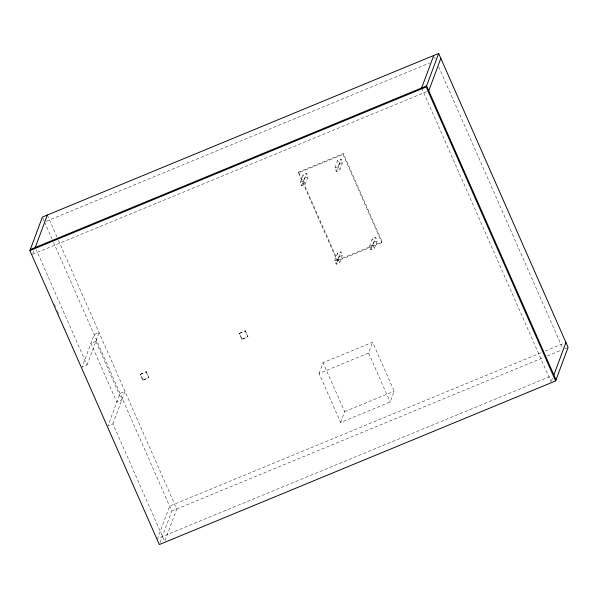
<?xml version="1.0" encoding="UTF-8"?>
<svg xmlns="http://www.w3.org/2000/svg" width="598" height="598" viewBox="0 0 598 598"><rect width="100%" height="100%" fill="white"/><g stroke="black" fill="none" stroke-linecap="round" stroke-linejoin="round"><path stroke-width="0.45" stroke-dasharray="2.99 2.24" d="M32.778 253.574L34.049 250.158M87.024 365.064L99.096 332.608L94.14 334.656L82.076 367.112L87.024 365.064L36.381 250.046M112.91 423.855L124.982 391.398L120.026 393.447L107.961 425.896L112.91 423.855L164.308 540.577M140.291 374.341L146.293 371.709L148.82 377.764L142.877 380.216L140.291 374.341L146.293 371.709M142.877 380.216L140.351 374.161M160.047 542.618L171.798 511.021L52.504 240.082M298.424 172.852L298.746 171.985L343.327 153.574L382.159 241.756L381.838 242.624L337.25 261.034L298.424 172.852L343.005 154.441L343.327 153.574M239.364 333.43L245.374 330.799L247.893 336.853L241.951 339.305L239.364 333.43L245.374 330.799M165.003 540.577L176.754 508.973L57.453 238.034M300.189 182.383L303.007 174.81L306.475 173.383L307.985 176.814L305.167 184.386L301.698 185.814L300.189 182.383L303.657 180.955L306.475 173.383M241.951 339.305L239.424 333.258M301.698 185.814L304.517 178.241L303.007 174.81M334.865 168.068L337.683 160.496L341.152 159.061L342.661 162.492L339.843 170.064L336.375 171.499L334.865 168.068L338.333 166.633L341.152 159.061M336.375 171.499L339.193 163.927L337.683 160.496M334.701 260.773L337.519 253.201L340.987 251.765L342.497 255.197L339.679 262.769L336.211 264.196L334.701 260.773L338.169 259.338L340.987 251.765M337.25 261.034L337.571 260.167L298.746 171.985M336.211 264.196L339.029 256.624L337.519 253.201M319.055 373.473L323.077 362.657L372.614 342.206L394.187 391.189L390.158 402.013L340.621 422.465L319.055 373.473L368.592 353.022L372.614 342.206M369.377 246.451L372.195 238.879L375.664 237.451L377.174 240.874L374.355 248.447L370.887 249.882L369.377 246.451L372.846 245.023L375.664 237.451M370.887 249.882L373.705 242.31L372.195 238.879M340.621 422.465L344.65 411.648L323.077 362.657M551.393 381.031L552.664 377.615M46.255 221.267L429.603 62.977M32.456 254.434L428.759 90.799M304.517 178.241L307.985 176.814M339.193 163.927L342.661 162.492M339.029 256.624L342.497 255.197M373.705 242.31L377.174 240.874M337.571 260.167L382.159 241.756M142.937 380.044L148.887 377.592M242.018 339.133L247.961 336.681M344.65 411.648L394.187 391.189M540.906 352.827L169.645 506.125L157.573 538.574L551.281 376.007M545.219 351.041L564.213 343.2M171.798 511.021L543.059 357.724M547.379 355.945L562.053 349.882M564.796 348.746L568.1 347.386M434.469 57.199L435.224 58.903M438.611 66.595L562.397 347.722M421.65 87.943L551.079 381.883M343.005 154.441L381.838 242.624M338.333 166.633L339.843 170.064M372.846 245.023L374.355 248.447M303.657 180.955L305.167 184.386M338.169 259.338L339.679 262.769M368.592 353.022L390.158 402.013M245.307 330.971L247.893 336.853M146.233 371.881L148.82 377.764M47.324 215.033L57.079 237.182M42.75 217.934L44.245 221.342M44.626 222.187L52.123 239.23M54.381 304.218L55.509 306.781M57.393 311.057L58.522 313.621M95.882 341.264L90.926 343.312L116.812 402.095L121.76 400.055L95.882 341.264"/><path stroke-width="0.9" d="M29.9 250.614L42.368 217.081L438.67 53.446L568.1 347.386L555.632 380.919L159.33 544.554L29.9 250.614L426.202 86.979L438.67 53.446M35.26 247.49L47.324 215.033M421.65 87.943L433.722 55.487M428.759 90.799L440.831 58.342M553.875 374.939L565.94 342.49M30.304 249.53L426.606 85.895L556.028 379.842M426.202 86.979L555.632 380.919"/></g></svg>
